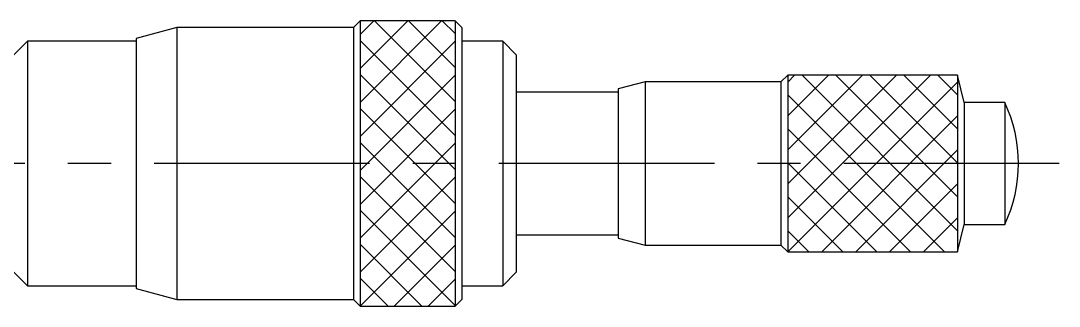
# Model space of a CAD drawing. Extents: x 0 to 460, y -8 to 315.
# Drawn here: x 148.8 to 225.3, y 290.5 to 311.5 of the extents above; entities that cross this region are included whole.
import ezdxf

# ---------------------------------------------------------------- set-up
doc = ezdxf.new("R2010")
doc.units = 0
doc.header["$LTSCALE"] = 0.5
doc.linetypes.add('CENTER', pattern=[50.8, 31.75, -6.35, 6.35, -6.35])
for name, color, linetype in [('MSM_CENTER', 1, 'CENTER'), ('MSM_CONTINUOUS', 7, 'CONTINUOUS'), ('MSM_NARROW', 5, 'CONTINUOUS')]:
    doc.layers.add(name, color=color, linetype=linetype)

msp = doc.modelspace()

# ---------------------------------------------------------------- linework, layer by layer
at = {"layer": 'MSM_CENTER'}
msp.add_line((225.345, 301), (124.845, 301), dxfattribs=at)
at = {"layer": 'MSM_CONTINUOUS'}
for p, q in [((173.845, 311.5), (173.345, 311)), ((180.845, 311.5), (173.845, 311.5)), ((173.845, 311.5), (173.845, 290.5)), ((181.345, 311), (180.845, 311.5)), ((180.845, 311.5), (180.845, 290.5)), ((160.345, 311), (157.345, 310.2)), ((173.345, 311), (160.345, 311)), ((160.345, 311), (160.345, 291)), ((173.345, 311), (173.345, 291)), ((181.345, 311), (181.345, 291)), ((149.345, 310), (148.345, 309)), ((157.345, 310), (149.345, 310)), ((149.345, 310), (149.345, 292)), ((157.345, 310.2), (157.345, 291.8)), ((184.345, 310), (181.345, 310)), ((185.345, 309), (184.345, 310)), ((184.345, 310), (184.345, 292)), ((185.345, 309), (185.345, 293)), ((194.845, 307), (192.845, 306.5)), ((204.845, 307), (194.845, 307)), ((194.845, 307), (194.845, 295)), ((205.345, 307.5), (204.845, 307)), ((204.845, 307), (204.845, 295)), ((217.845, 307.5), (205.345, 307.5)), ((205.345, 307.5), (205.345, 294.5)), ((218.345, 305.5), (217.845, 307.5)), ((217.845, 307.5), (217.845, 294.5)), ((192.845, 306.25), (185.345, 306.25)), ((192.845, 306.5), (192.845, 295.5)), ((221.332, 305.5), (218.345, 305.5)), ((218.345, 305.5), (218.345, 296.5)), ((221.332, 305.5), (221.332, 296.5)), ((217.845, 294.5), (218.345, 296.5)), ((218.345, 296.5), (221.332, 296.5)), ((185.345, 295.75), (192.845, 295.75)), ((192.845, 295.5), (194.845, 295)), ((194.845, 295), (204.845, 295)), ((204.845, 295), (205.345, 294.5)), ((205.345, 294.5), (217.845, 294.5)), ((148.345, 293), (149.345, 292)), ((184.345, 292), (185.345, 293)), ((149.345, 292), (157.345, 292)), ((157.345, 291.8), (160.345, 291)), ((181.345, 292), (184.345, 292)), ((160.345, 291), (173.345, 291)), ((173.345, 291), (173.845, 290.5)), ((180.845, 290.5), (181.345, 291)), ((173.845, 290.5), (180.845, 290.5))]:
    msp.add_line(p, q, dxfattribs=at)
msp.add_arc((211.845, 301), 10.5, 334.62307, 25.37691, dxfattribs=at)
at = {"layer": 'MSM_NARROW'}
for p, q in [((173.845, 305.495), (179.85, 311.5)), ((173.845, 307.995), (177.35, 311.5)), ((173.845, 310.495), (174.85, 311.5)), ((174.9, 311.5), (180.845, 305.555)), ((177.4, 311.5), (180.845, 308.055)), ((179.9, 311.5), (180.845, 310.555)), ((173.845, 310.055), (180.845, 303.055)), ((173.845, 302.995), (180.845, 309.995)), ((173.845, 307.555), (180.845, 300.555)), ((173.845, 300.495), (180.845, 307.495)), ((205.345, 296.995), (215.85, 307.5)), ((205.345, 299.495), (213.35, 307.5)), ((205.345, 301.995), (210.85, 307.5)), ((205.345, 304.495), (208.35, 307.5)), ((205.345, 306.995), (205.85, 307.5)), ((205.35, 294.5), (217.845, 306.995)), ((206.4, 307.5), (217.845, 296.055)), ((208.9, 307.5), (217.845, 298.555)), ((211.4, 307.5), (217.845, 301.055)), ((213.9, 307.5), (217.845, 303.555)), ((216.4, 307.5), (217.845, 306.055)), ((205.345, 306.055), (216.9, 294.5)), ((173.845, 305.055), (180.845, 298.055)), ((173.845, 297.995), (180.845, 304.995)), ((207.85, 294.5), (217.845, 304.495)), ((205.345, 303.555), (214.4, 294.5)), ((173.845, 302.555), (180.845, 295.555)), ((173.845, 295.495), (180.845, 302.495)), ((210.35, 294.5), (217.845, 301.995)), ((205.345, 301.055), (211.9, 294.5)), ((173.845, 300.055), (180.845, 293.055)), ((173.845, 292.995), (180.845, 299.995)), ((212.85, 294.5), (217.845, 299.495)), ((205.345, 298.555), (209.4, 294.5)), ((173.845, 297.555), (180.845, 290.555)), ((173.85, 290.5), (180.845, 297.495)), ((215.35, 294.5), (217.845, 296.995)), ((205.345, 296.055), (206.9, 294.5)), ((173.845, 295.055), (178.4, 290.5)), ((176.35, 290.5), (180.845, 294.995)), ((173.845, 292.555), (175.9, 290.5)), ((178.85, 290.5), (180.845, 292.495))]:
    msp.add_line(p, q, dxfattribs=at)

doc.saveas('drawing.dxf')
